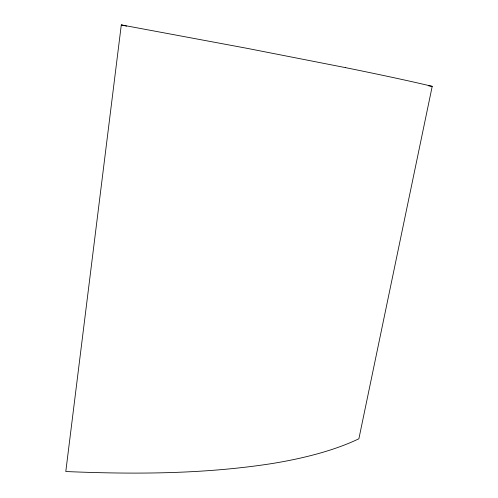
<?xml version="1.0" encoding="UTF-8"?>
<svg xmlns="http://www.w3.org/2000/svg" width="498" height="498" viewBox="0 0 498 498"><rect width="100%" height="100%" fill="white"/><g stroke="black" fill="none" stroke-linecap="round" stroke-linejoin="round"><path stroke-width="0.75" d="M345.282 67.591L246.84 48.287L121.3 24.9L65.792 471.525C134.665 474.432 204.087 474.152 272.338 463.507A337.507 109.112 5.6 0 0 358.884 438.769L432.208 86.359A369.267 10.483 10 0 0 345.313 67.591M428.38 85.774L432.208 86.359M121.3 24.9L126.585 26.145"/></g></svg>
